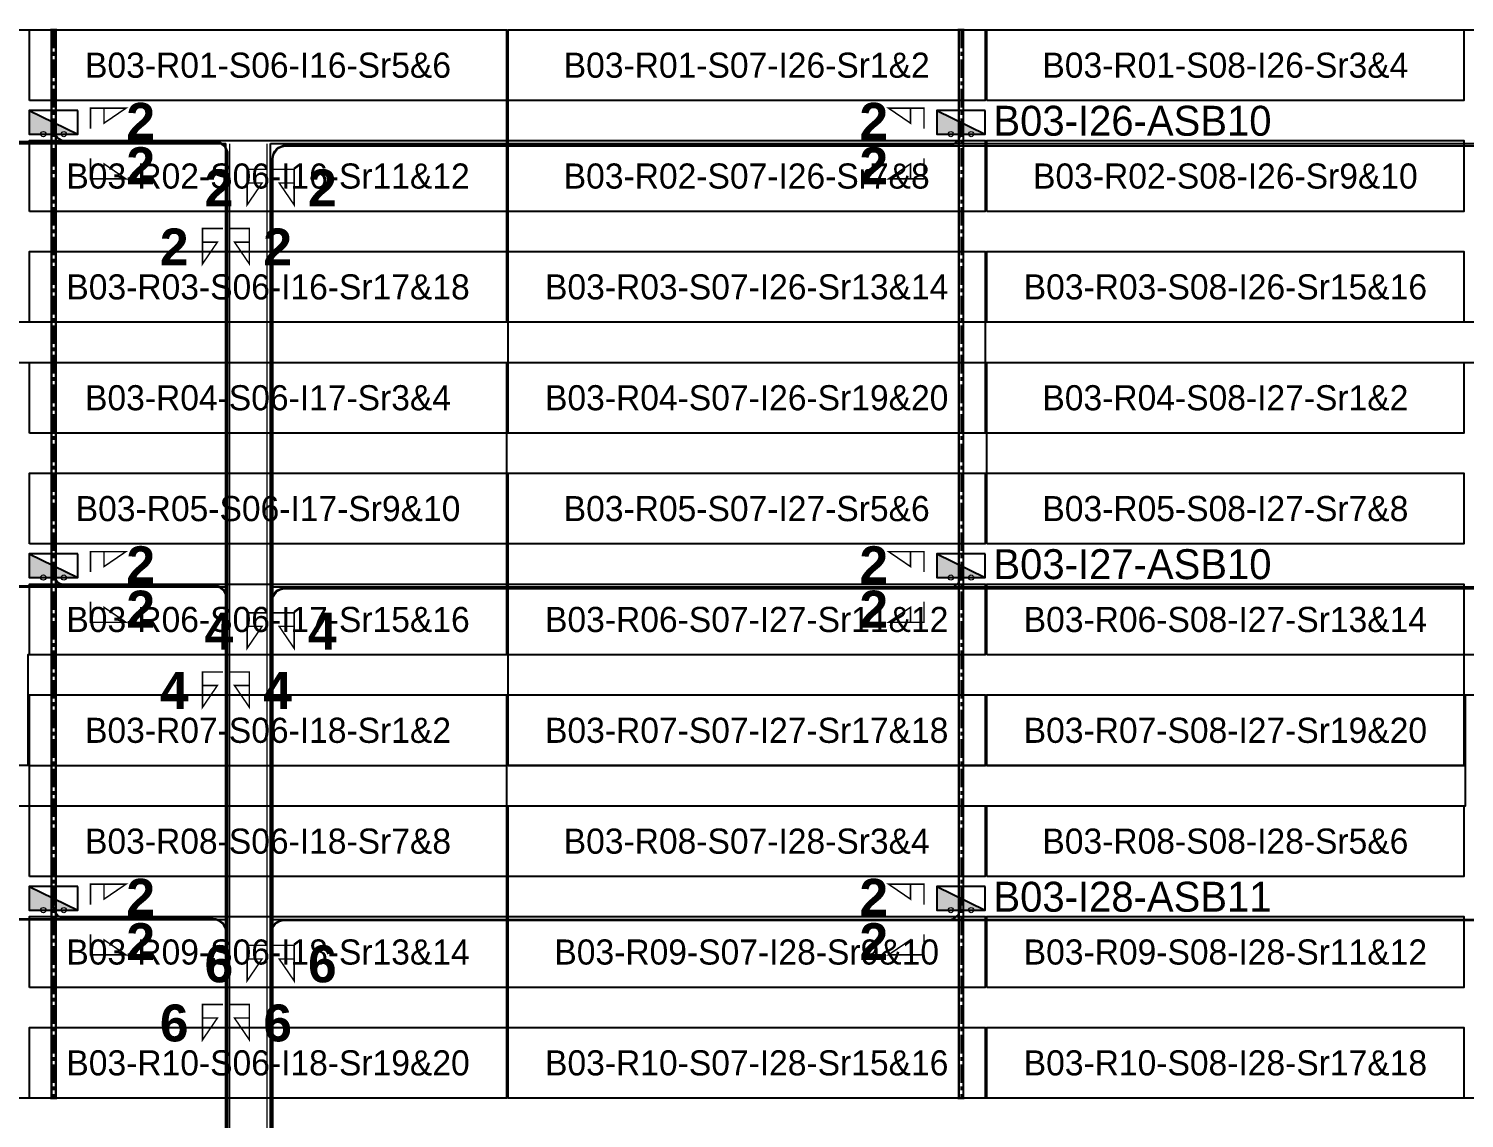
# Model space of a CAD drawing. Header units: metres. Extents: x 532250 to 532639, y 2674174 to 2674494.
# Drawn here: x 532411.8 to 532508.9, y 2674420.4 to 2674494.2 of the extents above; entities that cross this region are included whole.
import ezdxf
from ezdxf.enums import TextEntityAlignment as Align

# ---------------------------------------------------------------- set-up
doc = ezdxf.new("R2010")
doc.units = ezdxf.units.M
doc.header["$MEASUREMENT"] = 0
doc.linetypes.add('CENTER', pattern=[2, 1.25, -0.25, 0.25, -0.25])
doc.layers.add('Block Boundary-12.5 MW Block', color=6, linetype='Continuous', lineweight=9)
doc.layers.add('PILE', color=1, linetype='Continuous', lineweight=15)
for name, color, linetype in [('DC Trench BL-03', 40, 'Continuous'), ('E-Inverter Grouping', 2, 'Continuous'), ('Inverter Block-03', 7, 'Continuous'), ('LT Cable(AG) INV to LT Panel BL-03', 2, 'Continuous'), ('Messenger Wire Block-03 (Master Path)', 30, 'Continuous'), ('Messenger Wire Block-03 (MW Path)', 191, 'Continuous'), ('MMS Table Block-03', 8, 'Continuous'), ('Plan Line - DC BL-03', 40, 'Continuous'), ('Section Marking BL-03', 2, 'Continuous')]:
    doc.layers.add(name, color=color, linetype=linetype)
doc.styles.add('BoldTextStyle', font='arialbd.ttf')
doc.styles.get("Standard").update_dxf_attribs({"font": 'Adani Regular.ttf'})

# ---------------------------------------------------------------- blocks, each defined once
blk = doc.blocks.new('MMS Table (32.292 x 4.788)')
at = {"color": 0}
blk.add_lwpolyline([(0, -0.002), (0, 4.786), (32.292, 4.786), (32.292, -0.002)], close=True, dxfattribs=at)
at = {"color": 7}
blk.add_attdef('ID1', text='', height=1.7, dxfattribs=at).set_placement((16.146, 2.392), align=Align.MIDDLE_CENTER)
blk = doc.blocks.new('Inverter Block')
h = blk.add_hatch(color=0)
h.dxf.hatch_style = 1
h.paths.add_polyline_path([(-1.456, 2.269), (-1.456, 0.846), (1.456, 0.846)])
at = {"color": 0}
blk.add_lwpolyline([(1.456, 2.269), (-1.456, 2.269), (-1.456, 0.846), (1.456, 0.846)], close=True, dxfattribs=at)
blk.add_lwpolyline([(-1.456, 2.269), (1.456, 0.846)], dxfattribs=at)
at = {"layer": 'PILE'}
for centre in [(-0.613, 0.846), (0.613, 0.846)]:
    blk.add_circle(centre, 0.156, dxfattribs=at)
at = {"color": 7}
blk.add_attdef('ID', (-1.456, 3.006), '', height=1.8, dxfattribs=at)

msp = doc.modelspace()

# ---------------------------------------------------------------- linework, layer by layer
at = {"layer": 'Block Boundary-12.5 MW Block', "const_width": 0.05}
msp.add_lwpolyline([(532249.875, 2674494.075), (532638.479, 2674494.075), (532638.479, 2674174.291), (532249.875, 2674174.291)], close=True, dxfattribs=at)
at = {"layer": 'DC Trench BL-03', "color": 40, "const_width": 0.15}
for points in [[(532413.623, 2674494.075), (532413.323, 2674494.075), (532413.323, 2674421.791), (532413.623, 2674421.791)], [(532475.03, 2674494.075), (532474.73, 2674494.075), (532474.73, 2674421.791), (532475.03, 2674421.791)]]:
    msp.add_lwpolyline(points, close=True, dxfattribs=at)
at = {"layer": 'E-Inverter Grouping', "color": 3}
for points in [[(532444.127, 2674494.075), (532444.127, 2674474.291), (532379.343, 2674474.291), (532379.343, 2674466.791), (532347.051, 2674466.791), (532347.051, 2674494.075)], [(532541.303, 2674494.075), (532541.303, 2674474.291), (532476.519, 2674474.291), (532476.519, 2674466.791), (532444.227, 2674466.791), (532444.227, 2674494.075)], [(532444.127, 2674471.575), (532444.127, 2674451.791), (532411.735, 2674451.791), (532411.735, 2674444.291), (532347.051, 2674444.291), (532347.051, 2674464.075), (532379.443, 2674464.075), (532379.443, 2674471.575)], [(532541.303, 2674471.575), (532541.303, 2674451.791), (532508.911, 2674451.791), (532508.911, 2674444.291), (532444.227, 2674444.291), (532444.227, 2674464.075), (532476.619, 2674464.075), (532476.619, 2674471.575)], [(532444.127, 2674421.791), (532347.051, 2674421.791), (532347.051, 2674441.575), (532411.835, 2674441.575), (532411.835, 2674449.075), (532444.127, 2674449.075)], [(532541.303, 2674421.791), (532444.227, 2674421.791), (532444.227, 2674441.575), (532509.011, 2674441.575), (532509.011, 2674449.075), (532541.303, 2674449.075)]]:
    msp.add_lwpolyline(points, close=True, dxfattribs=at)
at = {"layer": 'LT Cable(AG) INV to LT Panel BL-03', "color": 2}
for points in [[(532434.884, 2674369.319), (532434.231, 2674369.319, -0.161889), (532433.692, 2674369.498), (532432.202, 2674370.612, 0.103275), (532431.842, 2674370.688), (532426.094, 2674370.688, -0.414214), (532425.194, 2674371.588), (532425.194, 2674382.875, -0.021393), (532425.197, 2674382.952), (532425.24, 2674383.458, 0.021393), (532425.244, 2674383.535), (532425.244, 2674485.594, 0.414214), (532424.344, 2674486.494), (532317.189, 2674486.494, -0.414214), (532316.289, 2674487.394), (532316.289, 2674487.73)], [(532434.884, 2674369.344), (532434.238, 2674369.344, -0.161744), (532433.7, 2674369.523), (532432.207, 2674370.637, 0.103275), (532431.847, 2674370.713), (532426.119, 2674370.713, -0.414214), (532425.219, 2674371.613), (532425.219, 2674382.874, -0.021393), (532425.222, 2674382.951), (532425.265, 2674383.457, 0.021393), (532425.269, 2674383.534), (532425.269, 2674485.619, 0.414214), (532424.369, 2674486.519), (532414.365, 2674486.519, -0.414214), (532413.465, 2674487.419), (532413.465, 2674487.73)], [(532434.884, 2674369.269), (532434.217, 2674369.269, -0.16218), (532433.678, 2674369.449), (532432.192, 2674370.562, 0.103275), (532431.831, 2674370.638), (532426.044, 2674370.638, -0.414214), (532425.144, 2674371.538), (532425.144, 2674382.877, -0.021393), (532425.147, 2674382.954), (532425.19, 2674383.46, 0.021393), (532425.194, 2674383.537), (532425.194, 2674455.544, 0.414214), (532424.294, 2674456.444), (532317.189, 2674456.444, -0.414214), (532316.289, 2674457.344), (532316.289, 2674457.73)], [(532434.884, 2674369.294), (532434.224, 2674369.294, -0.162034), (532433.685, 2674369.473), (532432.197, 2674370.587, 0.103275), (532431.837, 2674370.663), (532426.069, 2674370.663, -0.414214), (532425.169, 2674371.563), (532425.169, 2674382.876, -0.021393), (532425.172, 2674382.953), (532425.215, 2674383.459, 0.021393), (532425.219, 2674383.536), (532425.219, 2674455.569, 0.414214), (532424.319, 2674456.469), (532414.365, 2674456.469, -0.414214), (532413.465, 2674457.369), (532413.465, 2674457.73)], [(532436.875, 2674369.219), (532434.203, 2674369.219, -0.162474), (532433.663, 2674369.399), (532432.181, 2674370.512, 0.103275), (532431.821, 2674370.588), (532425.994, 2674370.588, -0.414214), (532425.094, 2674371.488), (532425.094, 2674382.879, -0.021393), (532425.097, 2674382.956), (532425.14, 2674383.462, 0.021393), (532425.144, 2674383.539), (532425.144, 2674432.994, 0.414214), (532424.244, 2674433.894), (532317.189, 2674433.894, -0.414214), (532316.289, 2674434.794), (532316.289, 2674435.23)], [(532436.875, 2674369.244), (532434.21, 2674369.244, -0.162327), (532433.67, 2674369.424), (532432.186, 2674370.537, 0.103275), (532431.826, 2674370.613), (532426.019, 2674370.613, -0.414214), (532425.119, 2674371.513), (532425.119, 2674382.878, -0.021393), (532425.122, 2674382.955), (532425.165, 2674383.461, 0.021393), (532425.169, 2674383.538), (532425.169, 2674433.019, 0.414214), (532424.269, 2674433.919), (532414.365, 2674433.919, -0.414214), (532413.465, 2674434.819), (532413.465, 2674435.23)]]:
    msp.add_lwpolyline(points, format="xyb", dxfattribs=at)
at = {"layer": 'LT Cable(AG) INV to LT Panel BL-03', "color": 5}
for points in [[(532439.916, 2674369.928), (532436.431, 2674369.928, -0.414214), (532435.531, 2674370.828), (532435.531, 2674373.891, 0.214019), (532435.229, 2674374.563), (532428.515, 2674380.541, -0.214019), (532428.214, 2674381.213), (532428.214, 2674382.859, -0.0289), (532428.22, 2674382.963), (532428.275, 2674383.442, 0.0289), (532428.281, 2674383.546), (532428.281, 2674485.357, -0.414214), (532429.181, 2674486.257), (532473.972, 2674486.257, 0.414214), (532474.872, 2674487.157), (532474.872, 2674487.73)], [(532439.916, 2674369.954), (532436.456, 2674369.954, -0.414214), (532435.556, 2674370.854), (532435.556, 2674373.902, 0.214019), (532435.254, 2674374.574), (532428.54, 2674380.552, -0.214019), (532428.239, 2674381.224), (532428.239, 2674382.857, -0.0289), (532428.245, 2674382.961), (532428.3, 2674383.441, 0.0289), (532428.306, 2674383.545), (532428.306, 2674485.332, -0.414214), (532429.206, 2674486.232), (532571.148, 2674486.232, 0.414214), (532572.048, 2674487.132), (532572.048, 2674487.73)], [(532439.916, 2674369.875), (532436.381, 2674369.875, -0.414214), (532435.481, 2674370.775), (532435.481, 2674373.868, 0.214019), (532435.179, 2674374.541), (532428.465, 2674380.518, -0.214019), (532428.164, 2674381.191), (532428.164, 2674382.862, -0.0289), (532428.17, 2674382.966), (532428.225, 2674383.445, 0.0289), (532428.231, 2674383.549), (532428.231, 2674455.407, -0.414214), (532429.131, 2674456.307), (532473.972, 2674456.307, 0.414214), (532474.872, 2674457.207), (532474.872, 2674457.73)], [(532439.916, 2674369.901), (532436.406, 2674369.901, -0.414214), (532435.506, 2674370.801), (532435.506, 2674373.88, 0.214019), (532435.204, 2674374.552), (532428.49, 2674380.53, -0.214019), (532428.189, 2674381.202), (532428.189, 2674382.86, -0.0289), (532428.195, 2674382.964), (532428.25, 2674383.444, 0.0289), (532428.256, 2674383.547), (532428.256, 2674455.382, -0.414214), (532429.156, 2674456.282), (532571.148, 2674456.282, 0.414214), (532572.048, 2674457.182), (532572.048, 2674457.73)], [(532437.975, 2674369.822), (532436.331, 2674369.822, -0.414214), (532435.431, 2674370.722), (532435.431, 2674373.846, 0.214019), (532435.129, 2674374.518), (532428.415, 2674380.496, -0.214019), (532428.114, 2674381.168), (532428.114, 2674382.865, -0.0289), (532428.12, 2674382.968), (532428.175, 2674383.448, 0.0289), (532428.181, 2674383.552), (532428.181, 2674432.957, -0.414214), (532429.081, 2674433.857), (532473.972, 2674433.857, 0.414214), (532474.872, 2674434.757), (532474.872, 2674435.23)], [(532437.975, 2674369.848), (532436.356, 2674369.848, -0.414214), (532435.456, 2674370.748), (532435.456, 2674373.857, 0.214019), (532435.154, 2674374.529), (532428.44, 2674380.507, -0.214019), (532428.139, 2674381.179), (532428.139, 2674382.863, -0.0289), (532428.145, 2674382.967), (532428.2, 2674383.447, 0.0289), (532428.206, 2674383.55), (532428.206, 2674432.932, -0.414214), (532429.106, 2674433.832), (532571.148, 2674433.832, 0.414214), (532572.048, 2674434.732), (532572.048, 2674435.23)]]:
    msp.add_lwpolyline(points, format="xyb", dxfattribs=at)
at = {"layer": 'Messenger Wire Block-03 (Master Path)'}
for points in [[(532314.659, 2674486.382), (532425.131, 2674486.382)], [(532425.131, 2674383.501), (532425.131, 2674486.382)], [(532428.156, 2674383.501), (532428.156, 2674486.382)], [(532428.156, 2674486.382), (532573.695, 2674486.382)], [(532314.659, 2674456.382), (532425.131, 2674456.382)], [(532428.156, 2674456.382), (532573.695, 2674456.382)], [(532314.659, 2674433.882), (532425.131, 2674433.882)], [(532428.156, 2674433.882), (532573.695, 2674433.882)]]:
    msp.add_lwpolyline(points, dxfattribs=at)
at = {"layer": 'Messenger Wire Block-03 (MW Path)', "const_width": 0.1}
for points in [[(532314.659, 2674486.382), (532425.131, 2674486.382)], [(532425.381, 2674383.501), (532425.381, 2674486.382)], [(532427.906, 2674383.501), (532427.906, 2674486.382)], [(532428.156, 2674486.382), (532573.695, 2674486.382)], [(532314.659, 2674456.382), (532425.131, 2674456.382)], [(532428.156, 2674456.382), (532573.695, 2674456.382)], [(532314.659, 2674433.882), (532425.131, 2674433.882)], [(532428.156, 2674433.882), (532573.695, 2674433.882)]]:
    msp.add_lwpolyline(points, dxfattribs=at)
at = {"layer": 'Plan Line - DC BL-03', "color": 6, "linetype": 'CENTER'}
for points in [[(532413.474, 2674494.075), (532413.474, 2674421.791)], [(532474.881, 2674494.075), (532474.881, 2674421.791)]]:
    msp.add_lwpolyline(points, dxfattribs=at)
at = {"layer": 'Section Marking BL-03', "color": 94, "lineweight": 35, "true_color": 0x00a500, "const_width": 0.1}
for points in [[(532415.965, 2674487.382), (532415.965, 2674488.772), (532418.365, 2674488.772), (532416.885, 2674487.762), (532416.885, 2674488.772)], [(532472.372, 2674487.382), (532472.372, 2674488.772), (532469.972, 2674488.772), (532471.452, 2674487.762), (532471.452, 2674488.772)], [(532415.965, 2674485.382), (532415.965, 2674483.992), (532418.365, 2674483.992), (532416.885, 2674485.002), (532416.885, 2674483.992)], [(532472.372, 2674485.382), (532472.372, 2674483.992), (532469.972, 2674483.992), (532471.452, 2674485.002), (532471.452, 2674483.992)], [(532427.956, 2674484.632), (532426.566, 2674484.632), (532426.566, 2674482.232), (532427.576, 2674483.712), (532426.566, 2674483.712)], [(532428.356, 2674484.632), (532429.746, 2674484.632), (532429.746, 2674482.232), (532428.736, 2674483.712), (532429.746, 2674483.712)], [(532424.931, 2674480.632), (532423.541, 2674480.632), (532423.541, 2674478.232), (532424.551, 2674479.712), (532423.541, 2674479.712)], [(532425.331, 2674480.632), (532426.721, 2674480.632), (532426.721, 2674478.232), (532425.711, 2674479.712), (532426.721, 2674479.712)], [(532415.965, 2674457.382), (532415.965, 2674458.772), (532418.365, 2674458.772), (532416.885, 2674457.762), (532416.885, 2674458.772)], [(532472.372, 2674457.382), (532472.372, 2674458.772), (532469.972, 2674458.772), (532471.452, 2674457.762), (532471.452, 2674458.772)], [(532415.965, 2674455.382), (532415.965, 2674453.992), (532418.365, 2674453.992), (532416.885, 2674455.002), (532416.885, 2674453.992)], [(532472.372, 2674455.382), (532472.372, 2674453.992), (532469.972, 2674453.992), (532471.452, 2674455.002), (532471.452, 2674453.992)], [(532427.956, 2674454.632), (532426.566, 2674454.632), (532426.566, 2674452.232), (532427.576, 2674453.712), (532426.566, 2674453.712)], [(532428.356, 2674454.632), (532429.746, 2674454.632), (532429.746, 2674452.232), (532428.736, 2674453.712), (532429.746, 2674453.712)], [(532424.931, 2674450.632), (532423.541, 2674450.632), (532423.541, 2674448.232), (532424.551, 2674449.712), (532423.541, 2674449.712)], [(532425.331, 2674450.632), (532426.721, 2674450.632), (532426.721, 2674448.232), (532425.711, 2674449.712), (532426.721, 2674449.712)], [(532415.965, 2674434.882), (532415.965, 2674436.272), (532418.365, 2674436.272), (532416.885, 2674435.262), (532416.885, 2674436.272)], [(532472.372, 2674434.882), (532472.372, 2674436.272), (532469.972, 2674436.272), (532471.452, 2674435.262), (532471.452, 2674436.272)], [(532415.965, 2674432.882), (532415.965, 2674431.492), (532418.365, 2674431.492), (532416.885, 2674432.502), (532416.885, 2674431.492)], [(532472.372, 2674432.882), (532472.372, 2674431.492), (532469.972, 2674431.492), (532471.452, 2674432.502), (532471.452, 2674431.492)], [(532427.956, 2674432.132), (532426.566, 2674432.132), (532426.566, 2674429.732), (532427.576, 2674431.212), (532426.566, 2674431.212)], [(532428.356, 2674432.132), (532429.746, 2674432.132), (532429.746, 2674429.732), (532428.736, 2674431.212), (532429.746, 2674431.212)], [(532424.931, 2674428.132), (532423.541, 2674428.132), (532423.541, 2674425.732), (532424.551, 2674427.212), (532423.541, 2674427.212)], [(532425.331, 2674428.132), (532426.721, 2674428.132), (532426.721, 2674425.732), (532425.711, 2674427.212), (532426.721, 2674427.212)]]:
    msp.add_lwpolyline(points, dxfattribs=at)

# ---------------------------------------------------------------- block references
at = {"layer": 'Inverter Block-03'}
ref = msp.add_blockref('Inverter Block', (532413.465, 2674486.065), dxfattribs=dict(at, xscale=1.124999999976148, yscale=1.124999999976148, zscale=1.124999999976148))
ref.add_attrib('ID', 'B03-I16-ASB09', (532386.526, 2674486.823), dxfattribs={"layer": '0', "color": 7, "height": 2.025})
ref = msp.add_blockref('Inverter Block', (532474.872, 2674486.065), dxfattribs=dict(at, xscale=1.124999999976148, yscale=1.124999999976148, zscale=1.124999999976148))
ref.add_attrib('ID', 'B03-I26-ASB10', (532477.07, 2674486.91), dxfattribs={"layer": '0', "color": 7, "height": 2.025})
ref = msp.add_blockref('Inverter Block', (532413.465, 2674456.065), dxfattribs=dict(at, xscale=1.124999999976148, yscale=1.124999999976148, zscale=1.124999999976148))
ref.add_attrib('ID', 'B03-I17-ASB09', (532386.526, 2674456.823), dxfattribs={"layer": '0', "color": 7, "height": 2.025})
ref = msp.add_blockref('Inverter Block', (532474.872, 2674456.065), dxfattribs=dict(at, xscale=1.124999999976148, yscale=1.124999999976148, zscale=1.124999999976148))
ref.add_attrib('ID', 'B03-I27-ASB10', (532477.07, 2674456.91), dxfattribs={"layer": '0', "color": 7, "height": 2.025})
ref = msp.add_blockref('Inverter Block', (532413.465, 2674433.565), dxfattribs=dict(at, xscale=1.124999999976148, yscale=1.124999999976148, zscale=1.124999999976148))
ref.add_attrib('ID', 'B03-I18-ASB08', (532386.526, 2674434.323), dxfattribs={"layer": '0', "color": 7, "height": 2.025})
ref = msp.add_blockref('Inverter Block', (532474.872, 2674433.565), dxfattribs=dict(at, xscale=1.124999999976148, yscale=1.124999999976148, zscale=1.124999999976148))
ref.add_attrib('ID', 'B03-I28-ASB11', (532477.07, 2674434.41), dxfattribs={"layer": '0', "color": 7, "height": 2.025})
at = {"layer": 'MMS Table Block-03'}
for p, values in [((532411.835, 2674489.291), {'ID1': 'B03-R01-S06-I16-Sr5&6'}), ((532444.227, 2674489.291), {'ID1': 'B03-R01-S07-I26-Sr1&2'}), ((532476.619, 2674489.291), {'ID1': 'B03-R01-S08-I26-Sr3&4'}), ((532411.835, 2674481.791), {'ID1': 'B03-R02-S06-I16-Sr11&12'}), ((532444.227, 2674481.791), {'ID1': 'B03-R02-S07-I26-Sr7&8'}), ((532476.619, 2674481.791), {'ID1': 'B03-R02-S08-I26-Sr9&10'}), ((532411.835, 2674474.291), {'ID1': 'B03-R03-S06-I16-Sr17&18'}), ((532444.227, 2674474.291), {'ID1': 'B03-R03-S07-I26-Sr13&14'}), ((532476.619, 2674474.291), {'ID1': 'B03-R03-S08-I26-Sr15&16'}), ((532411.835, 2674466.791), {'ID1': 'B03-R04-S06-I17-Sr3&4'}), ((532444.227, 2674466.791), {'ID1': 'B03-R04-S07-I26-Sr19&20'}), ((532476.619, 2674466.791), {'ID1': 'B03-R04-S08-I27-Sr1&2'}), ((532411.835, 2674459.291), {'ID1': 'B03-R05-S06-I17-Sr9&10'}), ((532444.227, 2674459.291), {'ID1': 'B03-R05-S07-I27-Sr5&6'}), ((532476.619, 2674459.291), {'ID1': 'B03-R05-S08-I27-Sr7&8'}), ((532411.835, 2674451.791), {'ID1': 'B03-R06-S06-I17-Sr15&16'}), ((532444.227, 2674451.791), {'ID1': 'B03-R06-S07-I27-Sr11&12'}), ((532476.619, 2674451.791), {'ID1': 'B03-R06-S08-I27-Sr13&14'}), ((532411.835, 2674444.291), {'ID1': 'B03-R07-S06-I18-Sr1&2'}), ((532444.227, 2674444.291), {'ID1': 'B03-R07-S07-I27-Sr17&18'}), ((532476.619, 2674444.291), {'ID1': 'B03-R07-S08-I27-Sr19&20'}), ((532411.835, 2674436.791), {'ID1': 'B03-R08-S06-I18-Sr7&8'}), ((532444.227, 2674436.791), {'ID1': 'B03-R08-S07-I28-Sr3&4'}), ((532476.619, 2674436.791), {'ID1': 'B03-R08-S08-I28-Sr5&6'}), ((532411.835, 2674429.291), {'ID1': 'B03-R09-S06-I18-Sr13&14'}), ((532444.227, 2674429.291), {'ID1': 'B03-R09-S07-I28-Sr9&10'}), ((532476.619, 2674429.291), {'ID1': 'B03-R09-S08-I28-Sr11&12'}), ((532411.835, 2674421.791), {'ID1': 'B03-R10-S06-I18-Sr19&20'}), ((532444.227, 2674421.791), {'ID1': 'B03-R10-S07-I28-Sr15&16'}), ((532476.619, 2674421.791), {'ID1': 'B03-R10-S08-I28-Sr17&18'})]:
    msp.add_blockref('MMS Table (32.292 x 4.788)', p, dxfattribs=at).add_auto_attribs(values)

# ---------------------------------------------------------------- texts
at = {"layer": 'Section Marking BL-03', "color": 94, "true_color": 0x00a500, "style": 'BoldTextStyle'}
for s, p in [('2', (532419.365, 2674487.882)), ('2', (532468.972, 2674487.882)), ('2', (532419.365, 2674484.882)), ('2', (532468.972, 2674484.882)), ('2', (532424.656, 2674483.382)), ('2', (532431.656, 2674483.382)), ('2', (532421.631, 2674479.382)), ('2', (532428.631, 2674479.382)), ('2', (532419.365, 2674457.882)), ('2', (532468.972, 2674457.882)), ('2', (532419.365, 2674454.882)), ('2', (532468.972, 2674454.882)), ('4', (532424.656, 2674453.382)), ('4', (532431.656, 2674453.382)), ('4', (532421.631, 2674449.382)), ('4', (532428.631, 2674449.382)), ('2', (532419.365, 2674435.382)), ('2', (532468.972, 2674435.382)), ('2', (532419.365, 2674432.382)), ('2', (532468.972, 2674432.382)), ('6', (532424.656, 2674430.882)), ('6', (532431.656, 2674430.882)), ('6', (532421.631, 2674426.882)), ('6', (532428.631, 2674426.882))]:
    msp.add_text(s, height=2.5, dxfattribs=at).set_placement(p, align=Align.MIDDLE_CENTER)

doc.saveas('drawing.dxf')
